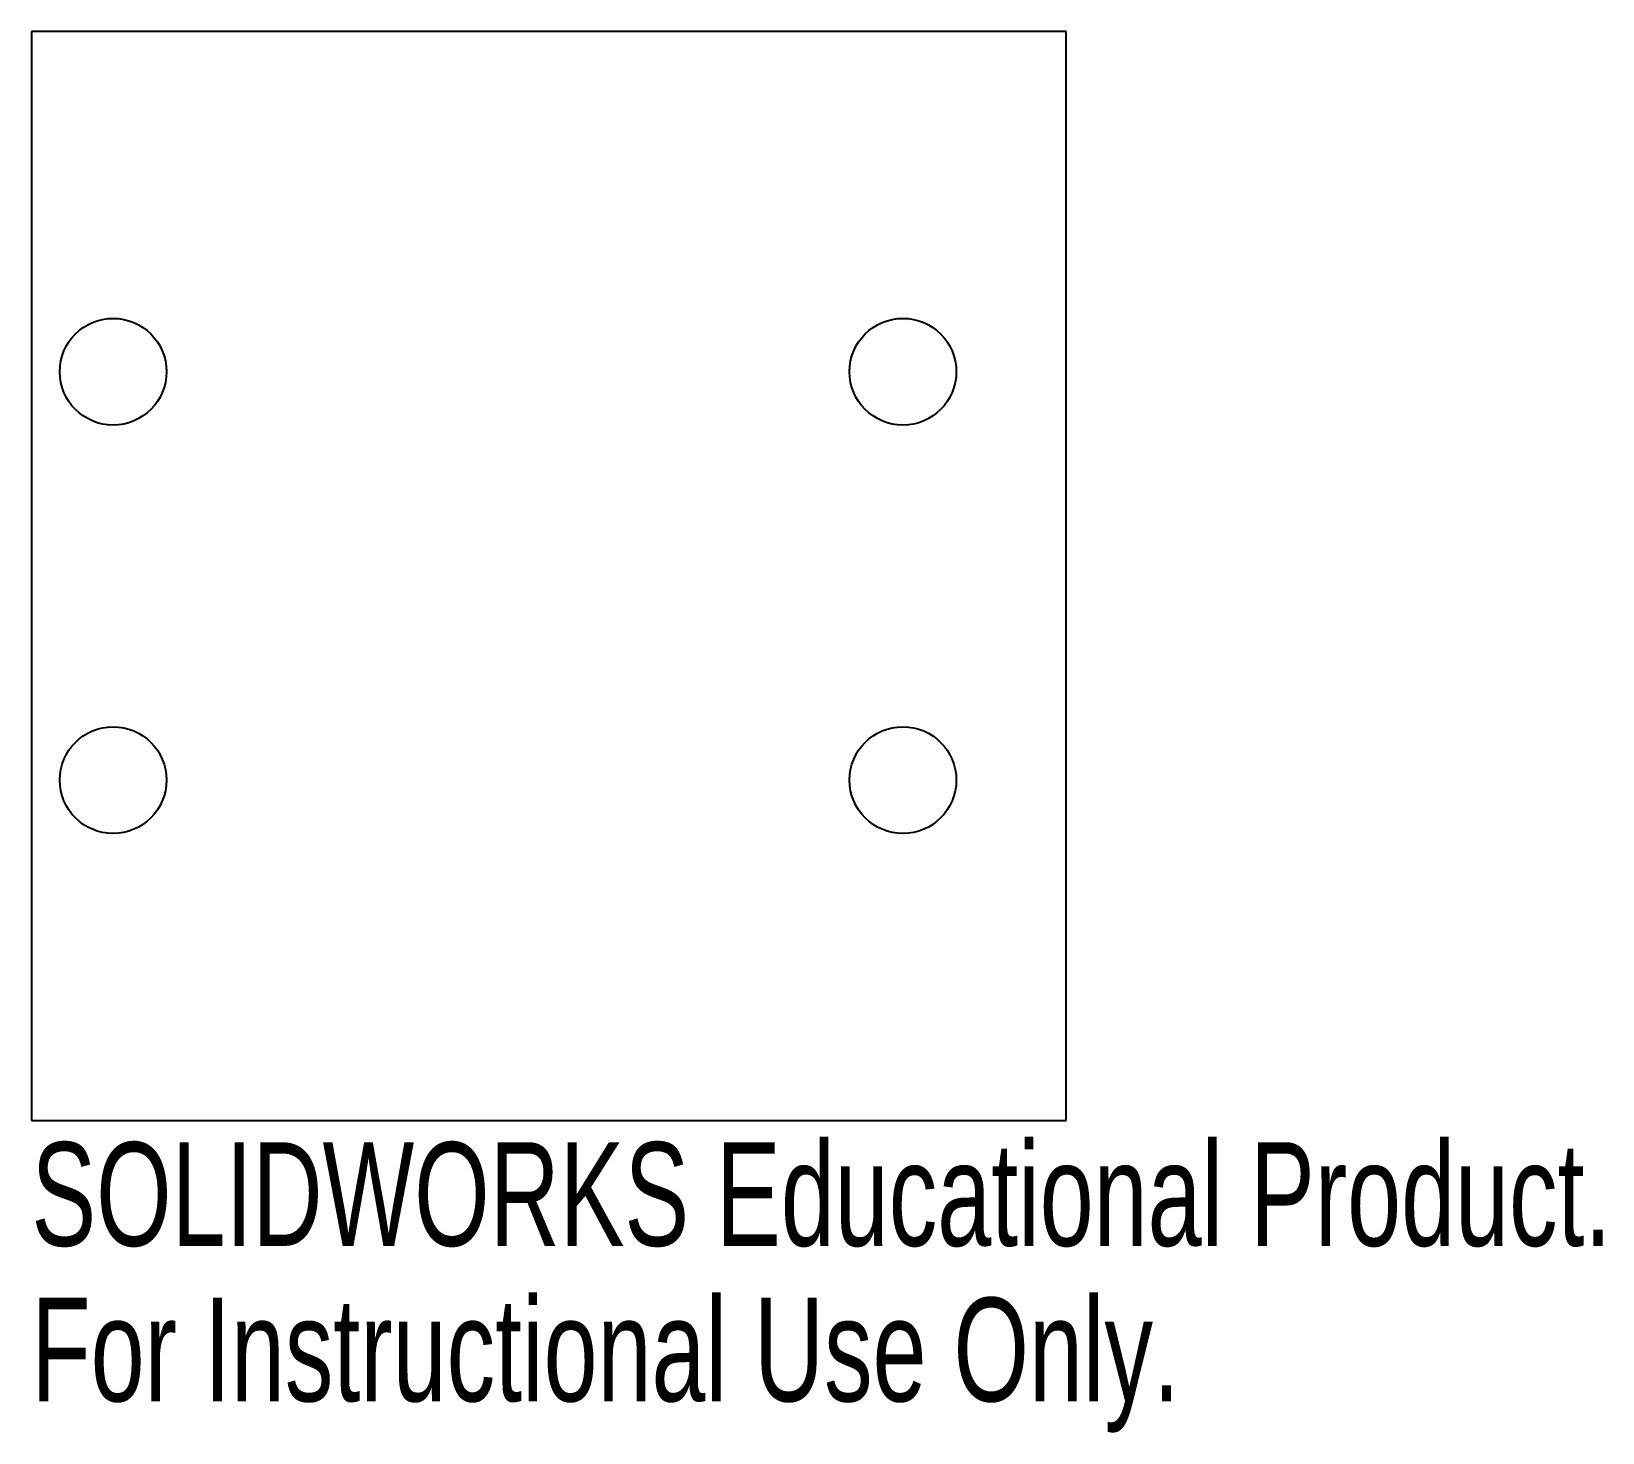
# Model space of a CAD drawing. Header units: inches. Extents: x 0 to 2.88, y -0.57 to 2.
import ezdxf

# ---------------------------------------------------------------- set-up
doc = ezdxf.new("R2010")
doc.units = ezdxf.units.IN
doc.header["$MEASUREMENT"] = 0
doc.styles.add('SLDTEXTSTYLE0', font='TXT', dxfattribs={"width": 0.7})

msp = doc.modelspace()

# ---------------------------------------------------------------- linework, layer by layer
at = {"color": 7, "linetype": 'Continuous', "lineweight": 25}
for p, q in [((0, 2), (0, 0)), ((1.9, 2), (0, 2)), ((1.9, 0), (1.9, 2)), ((0, 0), (1.9, 0))]:
    msp.add_line(p, q, dxfattribs=at)
for centre in [(0.15, 1.375), (1.6, 1.375), (0.15, 0.625), (1.6, 0.625)]:
    msp.add_circle(centre, 0.098, dxfattribs=at)

# ---------------------------------------------------------------- texts
at = {"color": 7, "linetype": 'Continuous', "char_height": 0.1903, "attachment_point": 1, "style": 'SLDTEXTSTYLE0'}
for s, insert in [('SOLIDWORKS Educational Product.', (0, -0.0401)), ('For Instructional Use Only.', (0, -0.3256))]:
    msp.add_mtext(s, dxfattribs=dict(at, insert=insert))

doc.saveas('drawing.dxf')
